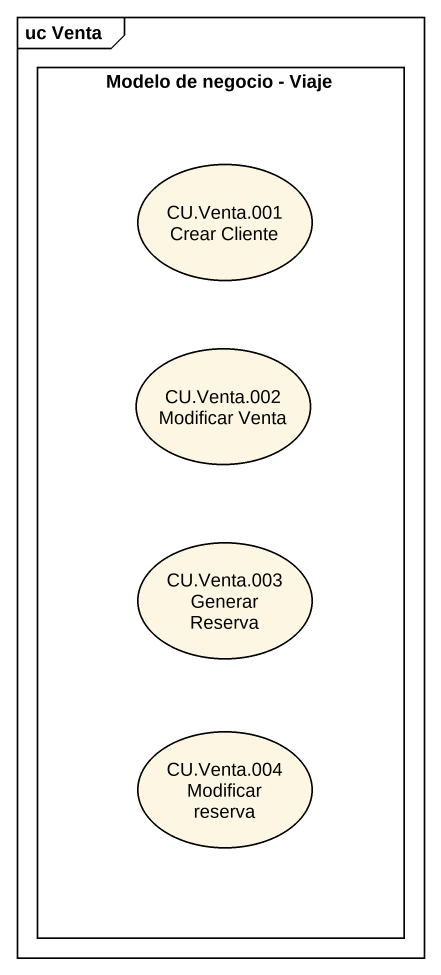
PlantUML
@startuml
mainframe uc Venta
rectangle "Modelo de negocio - Viaje" as Modelo_de_negocio_Viaje {
  usecase "CU.Venta.001 Crear Cliente" as CU_Venta_001_Crear_Cliente
  usecase "CU.Venta.002 Modificar Venta" as CU_Venta_002_Modificar_Venta
  usecase "CU.Venta.003 Generar Reserva" as CU_Venta_003_Generar_Reserva
  usecase "CU.Venta.004 Modificar reserva" as CU_Venta_004_Modificar
}
@enduml
